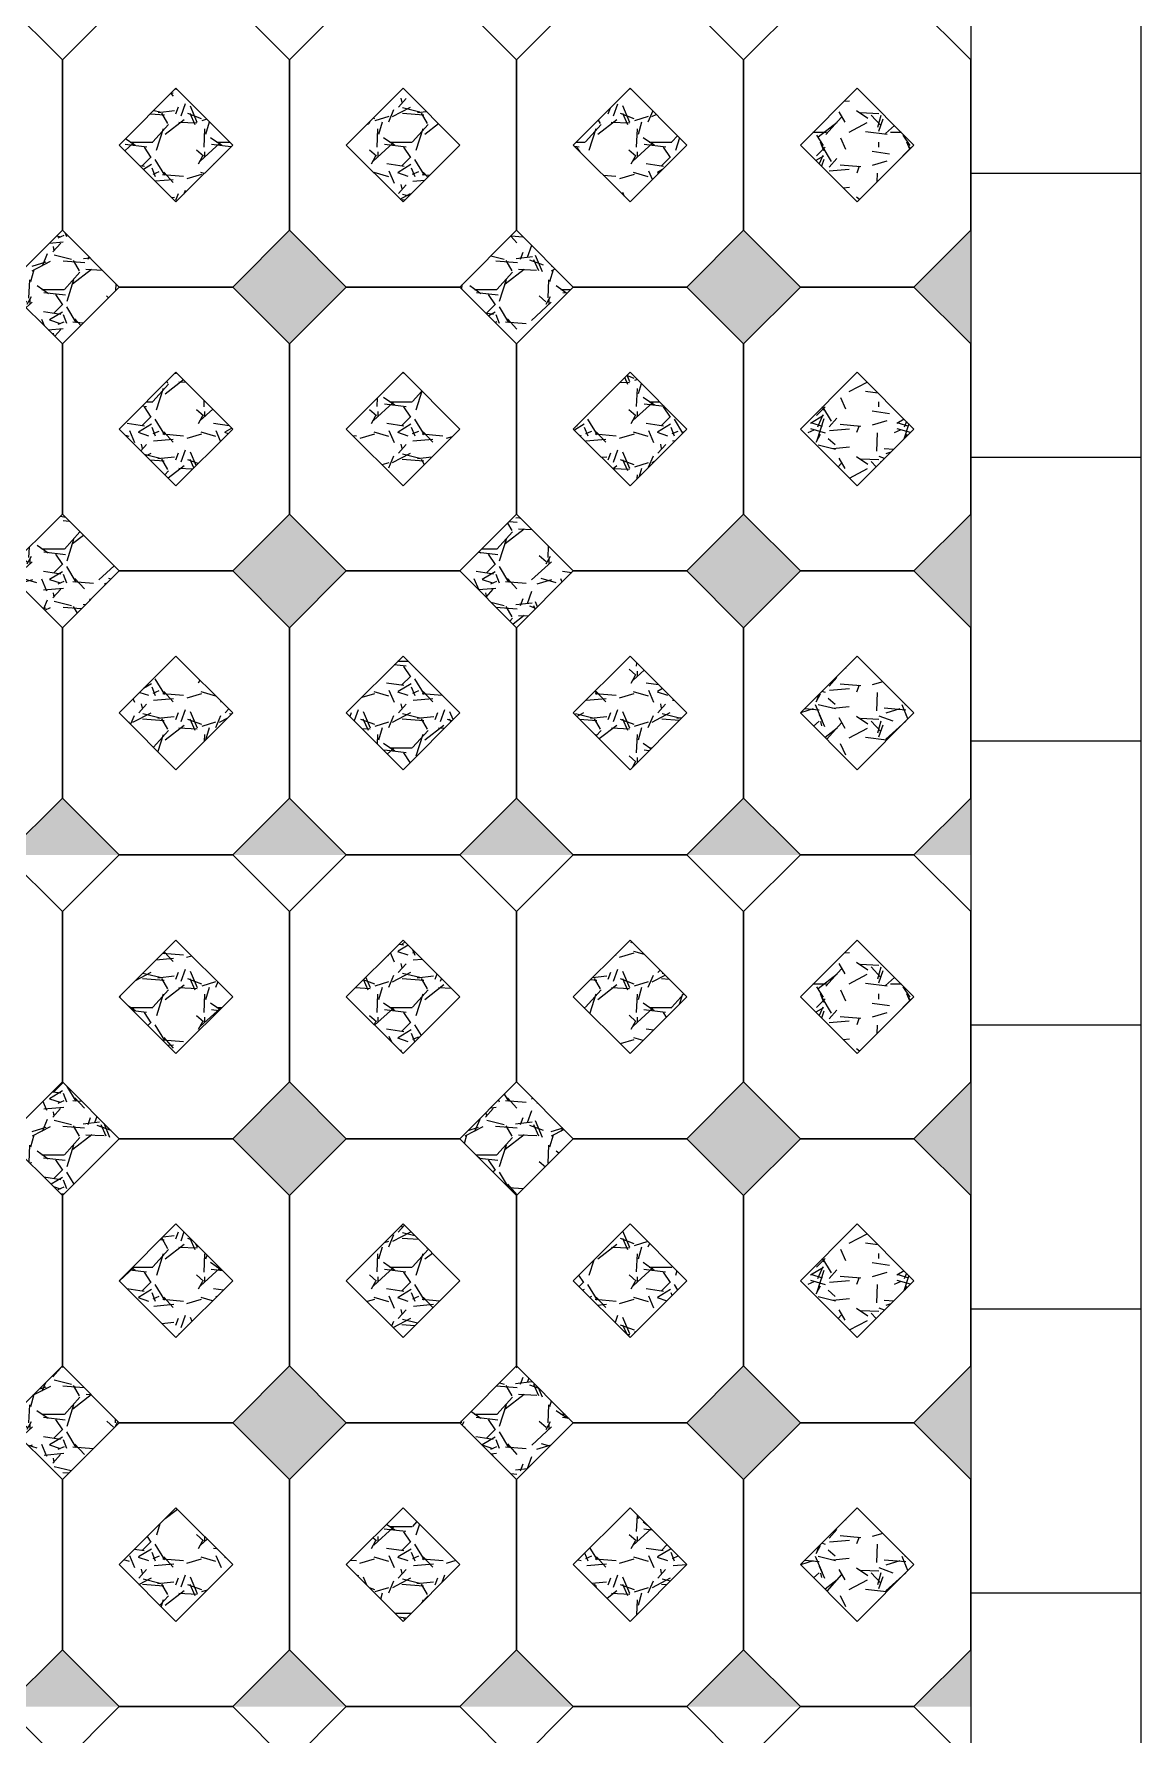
# Model space of a CAD drawing. Extents: x 104028 to 361637, y -78822 to 68782.
# Drawn here: x 316243 to 321118, y -323 to 7166 of the extents above; entities that cross this region are included whole.
import ezdxf

# ---------------------------------------------------------------- set-up
doc = ezdxf.new("R2010")
doc.units = 0
doc.header["$LTSCALE"] = 1000
doc.header["$MEASUREMENT"] = 0
pattern_1 = [(138.0128, (76.19999999999999, -54.86400000000001), (-685.8008426853772, 609.6005179768804), [10.25163, -1014.915]), (94.96969999999995, (68.57999999999998, -48.00600000000001), (76.19946226162361, -914.4014791853738), [17.59215, -1741.62]), (42.51039999999998, (67.056, -30.48000000000001), (-838.2008187738122, -761.9994455499505), [12.40446, -1228.041]), (177.2737, (48.006, -0.7620000000000078), (1523.999509600993, -76.19966912484541), [16.02015, -1585.992]), (202.8337, (32.00400000000001, -5.1e-15), (914.4005199015332, 381.0010816650569), [15.70902, -1555.194]), (267.2737, (17.526, -6.096000000000002), (76.19966912484549, 1523.999509600993), [16.02015, -1585.992]), (307.6942, (16.76399999999999, -22.098), (-761.9993207095466, 990.6006258371981), [21.18582, -2097.393]), (342.2553000000001, (29.71799999999999, -38.86200000000001), (1676.400486181092, -533.4010669640161), [20.0016, -1980.159]), (31.42959999999999, (48.76799999999999, -44.958), (990.5988347991808, 609.6001570579343), [16.07439, -1591.365]), (85.23639999999997, (62.484, -36.57600000000001), (-76.19928488163478, -838.1993415916335), [18.35139, -899.2169999999999]), (132.3974, (64.00800000000001, -18.28800000000001), (-838.198909519109, 914.4000275171915), [23.73234, -2349.504]), (48.81409999999998, (47.24399999999998, -76.20000000000002), (457.1992967137203, 533.3996602267418), [8.10015, -801.918]), (81.46919999999999, (52.57799999999998, -70.10400000000001), (-152.4003840013711, -990.5984878677418), [15.41046, -1525.638]), (135, (54.86399999999999, -54.864), (-76.19994806100593, 2.56e-14), [10.77627, -96.98669999999998]), (113.1986, (64.008, -49.53000000000001), (152.4006682291879, -381.0012847677251), [5.803229999999999, -574.518]), (201.8014, (61.722, -44.196), (228.600147261956, 76.20005345683522), [8.20698, -402.144]), (300.9638, (54.10199999999999, -47.24400000000001), (152.4001187598165, -228.5997586442469), [13.3296, -430.989]), (71.5651, (60.96, -58.674), (-76.19988667395234, -152.4000695454294), [9.638609999999998, -231.327]), (286.3895, (61.722, -9.9e-15), (228.599524499034, -762.0004204190805), [13.50264, -1336.764]), (340.3462, (65.53200000000001, -12.95400000000001), (-838.19881465635, 304.7991506602953), [11.32797, -1121.466]), (203.1986, (76.19999999999999, -58.67400000000001), (381.0012847677251, 152.4006682291878), [11.6064, -568.716]), (253.6105, (65.532, -63.24600000000001), (228.5995244990345, 762.0004204190805), [13.50264, -1336.764]), (249.444, (14.478, -2.3e-15), (152.3998150815042, 381.0004729276773), [13.02105, -638.031]), (204.7751, (9.905999999999999, -12.192), (838.1996107847006, 380.9991121088051), [10.91016, -1080.108]), (336.8014, (-9.6e-15, -59.43599999999999), (381.0012847677251, -152.4006682291881), [11.6064, -568.716]), (287.354, (10.66799999999999, -64.00800000000001), (-304.7995402681688, 990.6000534557986), [12.77349, -1264.572]), (339.444, (-3.6e-15, -22.098), (-381.0004729276773, 152.3998150815044), [6.51054, -644.5440000000001]), (11.30989999999998, (-8.8e-15, -54.86399999999999), (304.7990238270787, 76.1996238866204), [3.885449999999999, -384.66]), (75.96379999999998, (3.809999999999991, -54.10199999999999), (-76.19986812370928, -228.6001606409152), [15.70902, -298.4715]), (96.00900000000001, (7.619999999999993, -38.862), (76.19982205643562, -761.9988763328384), [14.55801, -1441.242]), (213.6901, (47.24399999999999, -47.24400000000001), (152.3998529769551, 76.20002613921694), [10.98972, -263.7534]), (263.1572, (38.1, -53.34), (-152.4006825496454, -1295.400535699303), [19.18671, -1899.48]), (330.9454, (35.81399999999999, -72.39), (-533.3987283250237, 304.7992909748728), [7.84524, -776.682]), (0, (42.67199999999998, -76.2), (76.20000000000003, 76.19999999999997), [4.572, -71.628]), (30.25639999999998, (9.905999999999995, -37.338), (-533.3997309743268, -304.7993540050832), [10.58601, -1048.017]), (318.0128, (19.05, -32.00400000000001), (685.8008426853773, -609.6005179768804), [20.50329, -1004.664]), (270, (34.28999999999999, -45.72), (76.19999999999999, -76.20000000000002), [19.812, -56.38799999999999]), (235.3048, (34.28999999999999, -65.53200000000001), (533.400050714543, 761.9986797286105), [12.0483, -1192.779]), (164.0546, (27.43199999999999, -75.438), (-304.8007260961089, 76.20019439104426), [11.09487, -543.651]), (117.646, (16.76399999999999, -72.39), (-762.0004792417016, 1447.799491470681), [18.06435, -1788.375]), (85.42609999999999, (8.38199999999999, -56.38799999999999), (76.199631336584, 990.6002281424251), [19.11087, -1891.974]), (85.42609999999999, (8.38199999999999, -56.38799999999999), (76.199631336584, 990.6002281424251), [19.11087, -1891.974])]
pattern_2 = [(48.01279999999997, (316844.8374560876, 29357.62394110493), (609.6005179768805, 685.8008426853771), [10.25162999999995, -1014.914999999997]), (4.969699999999941, (316851.6954560876, 29365.24394110492), (-914.4014791853738, -76.19946226162345), [17.59214999999998, -1741.619999999999]), (312.5104, (316869.2214560877, 29366.76794110493), (-761.9994455499505, 838.2008187738124), [12.40446, -1228.041]), (87.27370000000003, (316898.9394560877, 29385.81794110491), (-76.1996691248457, -1523.999509600993), [16.02015, -1585.992]), (112.8337, (316899.7014560877, 29401.81994110492), (381.0010816650568, -914.4005199015332), [15.70901999999995, -1555.193999999994]), (177.2737, (316893.6054560877, 29416.29794110492), (1523.999509600993, -76.19966912484578), [16.02015, -1585.992]), (217.6941999999999, (316877.6034560877, 29417.05994110492), (990.6006258371983, 761.9993207095464), [21.18581999999991, -2097.392999999987]), (252.2553, (316860.8394560877, 29404.10594110491), (-533.4010669640163, -1676.400486181092), [20.0016, -1980.159]), (301.4296, (316854.7434560877, 29385.05594110493), (609.6001570579341, -990.598834799181), [16.07439, -1591.365]), (355.2363999999999, (316863.1254560877, 29371.33994110494), (-838.1993415916335, 76.19928488163494), [18.35139, -899.2170000000001]), (42.39739999999999, (316881.4134560877, 29369.81594110493), (914.4000275171915, 838.198909519109), [23.73234, -2349.503999999999]), (318.8141, (316823.5014560877, 29386.57994110493), (533.3996602267418, -457.1992967137203), [8.100150000000001, -801.9180000000002]), (351.4692, (316829.5974560876, 29381.24594110493), (-990.598487867742, 152.4003840013713), [15.41046, -1525.638]), (44.99999999999999, (316844.8374560876, 29378.95994110494), (3.96e-14, 76.19994806100593), [10.77627, -96.98669999999998]), (23.19859999999996, (316850.1714560877, 29369.81594110493), (-381.0012847677251, -152.4006682291878), [5.803229999999999, -574.518]), (111.8014, (316855.5054560877, 29372.10194110493), (76.20005345683518, -228.600147261956), [8.206979999999964, -402.1439999999988]), (210.9637999999999, (316852.4574560877, 29379.72194110492), (-228.5997586442469, -152.4001187598165), [13.3296, -430.989]), (341.5651, (316841.0274560877, 29372.86394110492), (-152.4000695454294, 76.19988667395236), [9.638609999999998, -231.327]), (196.3894999999999, (316899.7014560877, 29372.10194110493), (-762.0004204190805, -228.5995244990339), [13.50263999999995, -1336.763999999994]), (250.3462, (316886.7474560876, 29368.29194110493), (304.7991506602955, 838.19881465635), [11.32797, -1121.466]), (113.1985999999999, (316841.0274560877, 29357.62394110493), (152.4006682291878, -381.0012847677251), [11.60639999999995, -568.7159999999969]), (163.6104999999999, (316836.4554560876, 29368.29194110493), (762.0004204190805, -228.5995244990346), [13.50264, -1336.764]), (159.444, (316899.7014560877, 29419.34594110493), (381.0004729276773, -152.3998150815042), [13.02104999999995, -638.0309999999967]), (114.7750999999999, (316887.5094560876, 29423.91794110492), (380.9991121088049, -838.1996107847006), [10.91016, -1080.108]), (246.8014, (316840.2654560877, 29433.82394110494), (-152.4006682291881, -381.0012847677251), [11.60639999999995, -568.7159999999968]), (197.3539999999999, (316835.6934560876, 29423.15594110493), (990.6000534557987, 304.7995402681686), [12.77349, -1264.572]), (249.444, (316877.6034560877, 29433.82394110494), (152.3998150815044, 381.0004729276773), [6.51054, -644.5439999999999]), (281.3099, (316844.8374560876, 29433.82394110494), (76.19962388662034, -304.7990238270787), [3.885449999999999, -384.66]), (345.9638, (316845.5994560877, 29430.01394110494), (-228.6001606409152, 76.19986812370932), [15.70902, -298.4715]), (6.009000000000009, (316860.8394560877, 29426.20394110491), (-761.9988763328384, -76.19982205643548), [14.55801, -1441.242]), (123.6900999999999, (316852.4574560877, 29386.57994110493), (76.20002613921692, -152.3998529769551), [10.98972, -263.7534]), (173.1571999999999, (316846.3614560877, 29395.72394110493), (-1295.400535699303, 152.4006825496456), [19.1867099999999, -1899.479999999994]), (240.9454, (316827.3114560876, 29398.00994110493), (304.7992909748729, 533.3987283250237), [7.845240000000001, -776.682]), (270, (316823.5014560877, 29391.15194110492), (76.19999999999996, -76.20000000000005), [4.572, -71.628]), (300.2564, (316862.3634560877, 29423.91794110492), (-304.7993540050831, 533.3997309743268), [10.58601, -1048.017]), (228.0128, (316867.6974560877, 29414.77394110492), (-609.6005179768805, -685.8008426853772), [20.50329, -1004.664]), (180, (316853.9814560877, 29399.53394110493), (-76.20000000000003, -76.19999999999997), [19.812, -56.388]), (145.3047999999999, (316834.1694560877, 29399.53394110493), (761.9986797286103, -533.4000507145431), [12.0483, -1192.779]), (74.05459999999997, (316824.2634560877, 29406.39194110494), (76.20019439104432, 304.8007260961089), [11.09487, -543.651]), (27.64599999999996, (316827.3114560876, 29417.05994110492), (1447.799491470682, 762.0004792417013), [18.06435, -1788.375]), (355.4261, (316843.3134560876, 29425.44194110492), (990.6002281424251, -76.19963133658419), [19.11086999999999, -1891.974]), (355.4261, (316843.3134560876, 29425.44194110492), (990.6002281424251, -76.19963133658419), [19.11086999999999, -1891.974])]
pattern_3 = [(48.01279999999997, (316844.8374560876, 30107.62394110492), (609.6005179768805, 685.8008426853771), [10.25162999999995, -1014.914999999997]), (4.969699999999941, (316851.6954560876, 30115.24394110492), (-914.4014791853738, -76.19946226162345), [17.59214999999998, -1741.619999999999]), (312.5104, (316869.2214560877, 30116.76794110492), (-761.9994455499505, 838.2008187738124), [12.40446, -1228.041]), (87.27370000000003, (316898.9394560877, 30135.81794110491), (-76.1996691248457, -1523.999509600993), [16.02015, -1585.992]), (112.8337, (316899.7014560877, 30151.81994110492), (381.0010816650568, -914.4005199015332), [15.70901999999995, -1555.193999999994]), (177.2737, (316893.6054560877, 30166.29794110492), (1523.999509600993, -76.19966912484578), [16.02015, -1585.992]), (217.6941999999999, (316877.6034560877, 30167.05994110491), (990.6006258371983, 761.9993207095464), [21.18581999999991, -2097.392999999987]), (252.2553, (316860.8394560877, 30154.10594110492), (-533.4010669640163, -1676.400486181092), [20.0016, -1980.159]), (301.4296, (316854.7434560877, 30135.05594110493), (609.6001570579341, -990.598834799181), [16.07439, -1591.365]), (355.2363999999999, (316863.1254560877, 30121.33994110494), (-838.1993415916335, 76.19928488163494), [18.35139, -899.2170000000001]), (42.39739999999999, (316881.4134560877, 30119.81594110494), (914.4000275171915, 838.198909519109), [23.73234, -2349.503999999999]), (318.8141, (316823.5014560877, 30136.57994110493), (533.3996602267418, -457.1992967137203), [8.100150000000001, -801.9180000000002]), (351.4692, (316829.5974560876, 30131.24594110493), (-990.598487867742, 152.4003840013713), [15.41046, -1525.638]), (44.99999999999999, (316844.8374560876, 30128.95994110494), (3.96e-14, 76.19994806100593), [10.77627, -96.98669999999998]), (23.19859999999996, (316850.1714560877, 30119.81594110494), (-381.0012847677251, -152.4006682291878), [5.803229999999999, -574.518]), (111.8014, (316855.5054560877, 30122.10194110493), (76.20005345683518, -228.600147261956), [8.206979999999964, -402.1439999999988]), (210.9637999999999, (316852.4574560877, 30129.72194110492), (-228.5997586442469, -152.4001187598165), [13.3296, -430.989]), (341.5651, (316841.0274560877, 30122.86394110492), (-152.4000695454294, 76.19988667395236), [9.638609999999998, -231.327]), (196.3894999999999, (316899.7014560877, 30122.10194110493), (-762.0004204190805, -228.5995244990339), [13.50263999999995, -1336.763999999994]), (250.3462, (316886.7474560876, 30118.29194110493), (304.7991506602955, 838.19881465635), [11.32797, -1121.466]), (113.1985999999999, (316841.0274560877, 30107.62394110492), (152.4006682291878, -381.0012847677251), [11.60639999999995, -568.7159999999969]), (163.6104999999999, (316836.4554560876, 30118.29194110493), (762.0004204190805, -228.5995244990346), [13.50264, -1336.764]), (159.444, (316899.7014560877, 30169.34594110494), (381.0004729276773, -152.3998150815042), [13.02104999999995, -638.0309999999967]), (114.7750999999999, (316887.5094560876, 30173.91794110492), (380.9991121088049, -838.1996107847006), [10.91016, -1080.108]), (246.8014, (316840.2654560877, 30183.82394110494), (-152.4006682291881, -381.0012847677251), [11.60639999999995, -568.7159999999968]), (197.3539999999999, (316835.6934560876, 30173.15594110493), (990.6000534557987, 304.7995402681686), [12.77349, -1264.572]), (249.444, (316877.6034560877, 30183.82394110494), (152.3998150815044, 381.0004729276773), [6.51054, -644.5439999999999]), (281.3099, (316844.8374560876, 30183.82394110494), (76.19962388662034, -304.7990238270787), [3.885449999999999, -384.66]), (345.9638, (316845.5994560877, 30180.01394110494), (-228.6001606409152, 76.19986812370932), [15.70902, -298.4715]), (6.009000000000009, (316860.8394560877, 30176.20394110491), (-761.9988763328384, -76.19982205643548), [14.55801, -1441.242]), (123.6900999999999, (316852.4574560877, 30136.57994110493), (76.20002613921692, -152.3998529769551), [10.98972, -263.7534]), (173.1571999999999, (316846.3614560877, 30145.72394110493), (-1295.400535699303, 152.4006825496456), [19.1867099999999, -1899.479999999994]), (240.9454, (316827.3114560876, 30148.00994110492), (304.7992909748729, 533.3987283250237), [7.845240000000001, -776.682]), (270, (316823.5014560877, 30141.15194110492), (76.19999999999996, -76.20000000000005), [4.572, -71.628]), (300.2564, (316862.3634560877, 30173.91794110492), (-304.7993540050831, 533.3997309743268), [10.58601, -1048.017]), (228.0128, (316867.6974560877, 30164.77394110492), (-609.6005179768805, -685.8008426853772), [20.50329, -1004.664]), (180, (316853.9814560877, 30149.53394110493), (-76.20000000000003, -76.19999999999997), [19.812, -56.388]), (145.3047999999999, (316834.1694560877, 30149.53394110493), (761.9986797286103, -533.4000507145431), [12.0483, -1192.779]), (74.05459999999997, (316824.2634560877, 30156.39194110494), (76.20019439104432, 304.8007260961089), [11.09487, -543.651]), (27.64599999999996, (316827.3114560876, 30167.05994110491), (1447.799491470682, 762.0004792417013), [18.06435, -1788.375]), (355.4261, (316843.3134560876, 30175.44194110493), (990.6002281424251, -76.19963133658419), [19.11086999999999, -1891.974]), (355.4261, (316843.3134560876, 30175.44194110493), (990.6002281424251, -76.19963133658419), [19.11086999999999, -1891.974])]

# ---------------------------------------------------------------- blocks, each defined once
blk = doc.blocks.new('xfgzfgxfg')
at = {"transparency": 33554508}
h = blk.add_hatch(dxfattribs=at)
h.set_pattern_fill('GRAVEL', color=251, scale=10, angle=-90.00000000000001, style=0)
h.set_pattern_definition(pattern_1)
h.paths.add_polyline_path([(27029.5, 19986.5), (27079.49999999998, 20036.5), (27029.5, 20086.5), (26979.49999999999, 20036.5)])
h = blk.add_hatch(dxfattribs=at)
h.set_pattern_fill('GRAVEL', color=251, scale=10, angle=-90.00000000000001, style=0)
h.set_pattern_definition(pattern_1)
h.paths.add_polyline_path([(27279.5, 19986.5), (27329.49999999999, 20036.5), (27279.5, 20086.5), (27229.49999999999, 20036.5)])
h = blk.add_hatch(dxfattribs=at)
h.set_pattern_fill('GRAVEL', color=251, scale=10, angle=-90.00000000000001, style=0)
h.set_pattern_definition(pattern_1)
h.paths.add_polyline_path([(27529.5, 19986.5), (27579.49999999999, 20036.5), (27529.5, 20086.5), (27479.49999999999, 20036.5)])
h = blk.add_hatch(dxfattribs=at)
h.set_pattern_fill('GRAVEL', color=251, scale=10, angle=-90.00000000000001, style=0)
h.set_pattern_definition([(138.0128, (27180.69999999999, 19831.63599999999), (-685.8008426853772, 609.6005179768804), [10.25163, -1014.915]), (94.96969999999995, (27173.07999999999, 19838.49399999999), (76.19946226162361, -914.4014791853738), [17.59215, -1741.62]), (42.51039999999998, (27171.55599999999, 19856.01999999999), (-838.2008187738122, -761.9994455499505), [12.40446, -1228.041]), (177.2737, (27152.50599999999, 19885.73799999999), (1523.999509600993, -76.19966912484541), [16.02015, -1585.992]), (202.8337, (27136.50399999999, 19886.49999999999), (914.4005199015332, 381.0010816650569), [15.70902, -1555.194]), (267.2737, (27122.02599999999, 19880.40399999999), (76.19966912484549, 1523.999509600993), [16.02015, -1585.992]), (307.6942, (27121.26399999999, 19864.40199999999), (-761.9993207095466, 990.6006258371981), [21.18582, -2097.393]), (342.2553000000001, (27134.21799999999, 19847.63799999999), (1676.400486181092, -533.4010669640161), [20.0016, -1980.159]), (31.42959999999999, (27153.26799999999, 19841.54199999999), (990.5988347991808, 609.6001570579343), [16.07439, -1591.365]), (85.23639999999997, (27166.98399999999, 19849.92399999999), (-76.19928488163478, -838.1993415916335), [18.35139, -899.2169999999999]), (132.3974, (27168.50799999999, 19868.21199999999), (-838.198909519109, 914.4000275171915), [23.73234, -2349.504]), (48.81409999999998, (27151.74399999999, 19810.29999999999), (457.1992967137203, 533.3996602267418), [8.10015, -801.918]), (81.46919999999999, (27157.07799999999, 19816.39599999999), (-152.4003840013711, -990.5984878677418), [15.41046, -1525.638]), (135, (27159.36399999999, 19831.63599999999), (-76.19994806100593, 2.56e-14), [10.77627, -96.98669999999998]), (113.1986, (27168.50799999999, 19836.96999999999), (152.4006682291879, -381.0012847677251), [5.803229999999999, -574.518]), (201.8014, (27166.22199999999, 19842.30399999999), (228.600147261956, 76.20005345683522), [8.20698, -402.144]), (300.9638, (27158.60199999999, 19839.25599999999), (152.4001187598165, -228.5997586442469), [13.3296, -430.989]), (71.5651, (27165.45999999999, 19827.82599999999), (-76.19988667395234, -152.4000695454294), [9.638609999999998, -231.327]), (286.3895, (27166.22199999999, 19886.49999999999), (228.599524499034, -762.0004204190805), [13.50264, -1336.764]), (340.3462, (27170.03199999999, 19873.54599999999), (-838.19881465635, 304.7991506602953), [11.32797, -1121.466]), (203.1986, (27180.69999999999, 19827.82599999999), (381.0012847677251, 152.4006682291878), [11.6064, -568.716]), (253.6105, (27170.03199999999, 19823.25399999999), (228.5995244990345, 762.0004204190805), [13.50264, -1336.764]), (249.444, (27118.97799999999, 19886.49999999999), (152.3998150815042, 381.0004729276773), [13.02105, -638.031]), (204.7751, (27114.40599999999, 19874.30799999999), (838.1996107847006, 380.9991121088051), [10.91016, -1080.108]), (336.8014, (27104.49999999999, 19827.06399999999), (381.0012847677251, -152.4006682291881), [11.6064, -568.716]), (287.354, (27115.16799999999, 19822.49199999999), (-304.7995402681688, 990.6000534557986), [12.77349, -1264.572]), (339.444, (27104.49999999999, 19864.40199999999), (-381.0004729276773, 152.3998150815044), [6.51054, -644.5440000000001]), (11.30989999999998, (27104.49999999999, 19831.63599999999), (304.7990238270787, 76.1996238866204), [3.885449999999999, -384.66]), (75.96379999999998, (27108.30999999999, 19832.39799999999), (-76.19986812370928, -228.6001606409152), [15.70902, -298.4715]), (96.00900000000001, (27112.11999999999, 19847.63799999999), (76.19982205643562, -761.9988763328384), [14.55801, -1441.242]), (213.6901, (27151.74399999999, 19839.25599999999), (152.3998529769551, 76.20002613921694), [10.98972, -263.7534]), (263.1572, (27142.59999999999, 19833.15999999999), (-152.4006825496454, -1295.400535699303), [19.18671, -1899.48]), (330.9454, (27140.31399999999, 19814.10999999999), (-533.3987283250237, 304.7992909748728), [7.84524, -776.682]), (0, (27147.17199999999, 19810.29999999999), (76.20000000000003, 76.19999999999997), [4.572, -71.628]), (30.25639999999998, (27114.40599999999, 19849.16199999999), (-533.3997309743268, -304.7993540050832), [10.58601, -1048.017]), (318.0128, (27123.54999999999, 19854.49599999999), (685.8008426853773, -609.6005179768804), [20.50329, -1004.664]), (270, (27138.78999999999, 19840.77999999999), (76.19999999999999, -76.20000000000002), [19.812, -56.38799999999999]), (235.3048, (27138.78999999999, 19820.96799999999), (533.400050714543, 761.9986797286105), [12.0483, -1192.779]), (164.0546, (27131.93199999999, 19811.06199999999), (-304.8007260961089, 76.20019439104426), [11.09487, -543.651]), (117.646, (27121.26399999999, 19814.10999999999), (-762.0004792417016, 1447.799491470681), [18.06435, -1788.375]), (85.42609999999999, (27112.88199999999, 19830.11199999999), (76.199631336584, 990.6002281424251), [19.11087, -1891.974]), (85.42609999999999, (27112.88199999999, 19830.11199999999), (76.199631336584, 990.6002281424251), [19.11087, -1891.974])])
h.paths.add_polyline_path([(27154.5, 19886.49999999999), (27204.5, 19936.5), (27154.5, 19986.5), (27104.49999999999, 19936.5)])
h.paths.add_polyline_path([(27404.5, 19886.49999999999), (27454.5, 19936.5), (27404.5, 19986.5), (27354.49999999999, 19936.5)])
h = blk.add_hatch(dxfattribs=at)
h.set_pattern_fill('GRAVEL', color=251, scale=10, angle=-90.00000000000001, style=0)
h.set_pattern_definition(pattern_1)
h.paths.add_polyline_path([(27029.5, 19786.5), (27079.49999999998, 19836.5), (27029.5, 19886.5), (26979.49999999999, 19836.5)])
h = blk.add_hatch(dxfattribs=at)
h.set_pattern_fill('GRAVEL', color=251, scale=10, angle=-90.00000000000001, style=0)
h.set_pattern_definition(pattern_1)
h.paths.add_polyline_path([(27279.5, 19786.5), (27329.49999999999, 19836.5), (27279.5, 19886.5), (27229.49999999999, 19836.5)])
h = blk.add_hatch(dxfattribs=at)
h.set_pattern_fill('GRAVEL', color=251, scale=10, angle=-90.00000000000001, style=0)
h.set_pattern_definition(pattern_1)
h.paths.add_polyline_path([(27529.5, 19786.5), (27579.49999999999, 19836.5), (27529.5, 19886.5), (27479.49999999999, 19836.5)])
at = {"color": 251, "transparency": 33554508}
for p, q in [((26954.5, 20136.5), (26904.5, 20086.5)), ((27104.49999999999, 20136.5), (27154.49999999999, 20086.5)), ((27204.5, 20136.5), (27154.5, 20086.5)), ((27354.49999999999, 20136.5), (27404.5, 20086.5)), ((27454.5, 20136.5), (27404.5, 20086.5)), ((27604.5, 20136.5), (27654.49999999999, 20086.5)), ((27029.5, 20086.5), (26979.5, 20036.5)), ((27029.5, 20086.5), (27079.5, 20036.5)), ((27279.5, 20086.5), (27229.5, 20036.5)), ((27279.5, 20086.5), (27329.5, 20036.5)), ((27529.5, 20086.5), (27479.5, 20036.5)), ((27529.5, 20086.5), (27579.5, 20036.5)), ((27029.5, 19986.5), (26979.5, 20036.5)), ((27079.5, 20036.5), (27029.5, 19986.5)), ((27279.5, 19986.5), (27229.5, 20036.5)), ((27329.5, 20036.5), (27279.5, 19986.5)), ((27529.5, 19986.5), (27479.5, 20036.5)), ((27579.5, 20036.5), (27529.5, 19986.5)), ((26954.5, 19936.5), (26904.5, 19986.5)), ((27104.49999999999, 19936.5), (27154.49999999999, 19986.5)), ((27204.5, 19936.5), (27154.5, 19986.5)), ((27354.49999999999, 19936.5), (27404.5, 19986.5)), ((27454.5, 19936.5), (27404.5, 19986.5)), ((27604.5, 19936.5), (27654.49999999999, 19986.5)), ((26954.5, 19936.5), (26904.5, 19886.5)), ((27104.49999999999, 19936.5), (27154.49999999999, 19886.5)), ((27204.5, 19936.5), (27154.5, 19886.5)), ((27354.49999999999, 19936.5), (27404.5, 19886.5)), ((27454.5, 19936.5), (27404.5, 19886.5)), ((27604.5, 19936.5), (27654.49999999999, 19886.5)), ((27029.5, 19886.5), (26979.5, 19836.5)), ((27029.5, 19886.5), (27079.5, 19836.5)), ((27279.5, 19886.5), (27229.5, 19836.5)), ((27279.5, 19886.5), (27329.5, 19836.5)), ((27529.5, 19886.5), (27479.5, 19836.5)), ((27529.5, 19886.5), (27579.5, 19836.5)), ((27029.5, 19786.5), (26979.5, 19836.5)), ((27079.5, 19836.5), (27029.5, 19786.5)), ((27279.5, 19786.5), (27229.5, 19836.5)), ((27329.5, 19836.5), (27279.5, 19786.5)), ((27529.5, 19786.5), (27479.5, 19836.5)), ((27579.5, 19836.5), (27529.5, 19786.5)), ((26954.5, 19736.5), (26904.5, 19786.5)), ((27104.49999999999, 19736.5), (27154.49999999999, 19786.5)), ((27204.5, 19736.5), (27154.5, 19786.5)), ((27354.49999999999, 19736.5), (27404.5, 19786.5)), ((27454.5, 19736.5), (27404.5, 19786.5)), ((27604.5, 19736.5), (27654.49999999999, 19786.5))]:
    blk.add_line(p, q, dxfattribs=at)
for points in [[(26954.5, 20136.5), (27104.49999999999, 20136.5)], [(27204.5, 20136.5), (27354.49999999999, 20136.5)], [(27454.5, 20136.5), (27604.5, 20136.5)], [(26904.5, 19986.5), (26904.5, 20086.5)], [(27154.5, 20086.49999999999), (27154.5, 19986.50000000001)], [(27154.5, 19986.5), (27154.5, 20086.5)], [(27404.5, 20086.49999999999), (27404.5, 19986.50000000001)], [(27404.5, 19986.5), (27404.5, 20086.5)], [(27654.5, 20086.49999999999), (27654.5, 19986.50000000001)], [(26954.5, 19936.5), (27104.49999999999, 19936.5)], [(27104.49999999999, 19936.5), (26954.5, 19936.5)], [(27204.5, 19936.5), (27354.49999999999, 19936.5)], [(27354.49999999999, 19936.5), (27204.5, 19936.5)], [(27454.5, 19936.5), (27604.5, 19936.5)], [(27604.5, 19936.5), (27454.5, 19936.5)], [(26904.5, 19786.5), (26904.5, 19886.5)], [(27154.5, 19886.49999999999), (27154.5, 19786.50000000001)], [(27154.5, 19786.5), (27154.5, 19886.5)], [(27404.5, 19886.49999999999), (27404.5, 19786.50000000001)], [(27404.5, 19786.5), (27404.5, 19886.5)], [(27654.5, 19886.49999999999), (27654.5, 19786.50000000001)], [(27104.49999999999, 19736.5), (26954.5, 19736.5)], [(27354.49999999999, 19736.5), (27204.5, 19736.5)], [(27604.5, 19736.5), (27454.5, 19736.5)]]:
    blk.add_lwpolyline(points, dxfattribs=at)
blk = doc.blocks.new('fxdgnfdgmmmm')
h = blk.add_hatch()
h.set_pattern_fill('GRAVEL', color=252, scale=10, angle=-180, style=0)
h.set_pattern_definition(pattern_3)
h.paths.add_polyline_path([(336686.2014560876, 3154.323941104933), (336736.2014560877, 3104.323941104933), (336786.2014560877, 3154.323941104933), (336736.2014560877, 3204.323941104933)])
h = blk.add_hatch()
h.set_pattern_fill('GRAVEL', color=252, scale=10, angle=-180, style=0)
h.set_pattern_definition([(48.01279999999997, (334581.3374560876, 2453.12394110495), (609.6005179768805, 685.8008426853771), [10.25162999999995, -1014.914999999997]), (4.969699999999941, (334588.1954560876, 2460.743941104946), (-914.4014791853738, -76.19946226162345), [17.59214999999998, -1741.619999999999]), (312.5103999999999, (334605.7214560877, 2462.267941104951), (-761.9994455499505, 838.2008187738124), [12.40445999999998, -1228.040999999998]), (87.27370000000002, (334635.4394560877, 2481.317941104939), (-76.19966912484566, -1523.999509600993), [16.02015, -1585.992]), (112.8337, (334636.2014560877, 2497.319941104946), (381.0010816650568, -914.4005199015332), [15.70901999999995, -1555.193999999994]), (177.2737, (334630.1054560876, 2511.79794110495), (1523.999509600993, -76.19966912484574), [16.02015, -1585.992]), (217.6942, (334614.1034560877, 2512.559941104937), (990.6006258371983, 761.9993207095464), [21.18582, -2097.393]), (252.2553, (334597.3394560877, 2499.605941104939), (-533.4010669640163, -1676.400486181092), [20.0015999999999, -1980.158999999994]), (301.4296, (334591.2434560876, 2480.555941104951), (609.6001570579341, -990.598834799181), [16.07439, -1591.365]), (355.2364, (334599.6254560877, 2466.839941104936), (-838.1993415916335, 76.19928488163492), [18.3513899999999, -899.2169999999969]), (42.39739999999998, (334617.9134560877, 2465.315941104931), (914.4000275171915, 838.1989095191087), [23.73234, -2349.504]), (318.8141, (334560.0014560877, 2482.079941104941), (533.3996602267418, -457.1992967137203), [8.100150000000001, -801.9180000000002]), (351.4692, (334566.0974560876, 2476.745941104939), (-990.598487867742, 152.4003840013713), [15.41046, -1525.638]), (44.99999999999998, (334581.3374560876, 2474.459941104931), (3.78e-14, 76.19994806100593), [10.77627, -96.98669999999998]), (23.19859999999996, (334586.6714560877, 2465.315941104931), (-381.0012847677251, -152.4006682291878), [5.803229999999999, -574.518]), (111.8013999999999, (334592.0054560877, 2467.601941104939), (76.20005345683519, -228.600147261956), [8.20698, -402.144]), (210.9637999999999, (334588.9574560877, 2475.221941104948), (-228.5997586442469, -152.4001187598164), [13.32959999999995, -430.9889999999985]), (341.5651, (334577.5274560877, 2468.363941104941), (-152.4000695454294, 76.19988667395235), [9.638609999999998, -231.327]), (196.3894999999999, (334636.2014560877, 2467.601941104939), (-762.0004204190806, -228.5995244990339), [13.50263999999995, -1336.763999999994]), (250.3462, (334623.2474560876, 2463.791941104941), (304.7991506602955, 838.19881465635), [11.32797, -1121.466]), (113.1985999999999, (334577.5274560877, 2453.12394110495), (152.4006682291878, -381.0012847677251), [11.60639999999995, -568.715999999997]), (163.6104999999999, (334572.9554560876, 2463.791941104941), (762.0004204190805, -228.5995244990346), [13.50264, -1336.764]), (159.444, (334636.2014560877, 2514.84594110493), (381.0004729276773, -152.3998150815042), [13.02104999999995, -638.0309999999968]), (114.7750999999999, (334624.0094560876, 2519.417941104945), (380.9991121088049, -838.1996107847006), [10.91016, -1080.108]), (246.8014, (334576.7654560877, 2529.323941104933), (-152.4006682291881, -381.001284767725), [11.60639999999995, -568.7159999999969]), (197.354, (334572.1934560876, 2518.655941104942), (990.6000534557987, 304.7995402681686), [12.77349, -1264.572]), (249.444, (334614.1034560877, 2529.323941104933), (152.3998150815044, 381.0004729276773), [6.51054, -644.5440000000001]), (281.3099, (334581.3374560876, 2529.323941104933), (76.19962388662034, -304.7990238270787), [3.885449999999999, -384.6600000000001]), (345.9638, (334582.0994560877, 2525.513941104935), (-228.6001606409151, 76.19986812370931), [15.70902, -298.4715]), (6.009000000000001, (334597.3394560877, 2521.703941104938), (-761.9988763328384, -76.19982205643551), [14.55801, -1441.242]), (123.6900999999999, (334588.9574560877, 2482.079941104941), (76.20002613921693, -152.3998529769552), [10.98972, -263.7534]), (173.1571999999999, (334582.8614560877, 2491.223941104941), (-1295.400535699303, 152.4006825496456), [19.1867099999999, -1899.479999999994]), (240.9454, (334563.8114560877, 2493.509941104949), (304.7992909748729, 533.3987283250236), [7.845240000000001, -776.682]), (270, (334560.0014560877, 2486.651941104942), (76.19999999999996, -76.20000000000005), [4.572, -71.628]), (300.2564, (334598.8634560877, 2519.417941104945), (-304.7993540050832, 533.3997309743271), [10.58601, -1048.017]), (228.0128, (334604.1974560877, 2510.273941104944), (-609.6005179768805, -685.8008426853772), [20.50329, -1004.664]), (179.9999999999999, (334590.4814560877, 2495.033941104939), (-76.20000000000003, -76.19999999999997), [19.812, -56.388]), (145.3047999999999, (334570.6694560877, 2495.033941104939), (761.9986797286103, -533.4000507145431), [12.0483, -1192.779]), (74.05459999999997, (334560.7634560877, 2501.891941104932), (76.20019439104432, 304.8007260961089), [11.09487, -543.651]), (27.64599999999997, (334563.8114560877, 2512.559941104937), (1447.799491470681, 762.0004792417013), [18.06435, -1788.375]), (355.4261, (334579.8134560876, 2520.94194110495), (990.6002281424251, -76.19963133658416), [19.11087, -1891.974]), (355.4261, (334579.8134560876, 2520.94194110495), (990.6002281424251, -76.19963133658416), [19.11087, -1891.974])])
h.paths.add_polyline_path([(335036.2014560877, 3079.323941104933), (334986.2014560877, 3029.323941104904), (335036.2014560877, 2979.323941104918), (335086.2014560877, 3029.323941104904)])
h.paths.add_polyline_path([(335086.2014560877, 2779.323941104918), (335036.2014560877, 2829.323941104918), (334986.2014560877, 2779.323941104933), (335036.2014560877, 2729.323941104933)])
h.paths.add_polyline_path([(335436.2014560877, 2829.323941104933), (335386.2014560877, 2779.323941104918), (335436.2014560877, 2729.323941104918), (335486.2014560877, 2779.323941104904)])
h.paths.add_polyline_path([(335436.2014560877, 3079.323941104933), (335386.2014560877, 3029.323941104904), (335436.2014560877, 2979.323941104933), (335486.2014560877, 3029.323941104904)])
h.paths.add_polyline_path([(335836.2014560877, 3079.323941104933), (335786.2014560877, 3029.323941104918), (335836.2014560877, 2979.323941104933), (335886.2014560877, 3029.323941104904)])
h.paths.add_polyline_path([(335836.2014560877, 2829.323941104933), (335786.2014560877, 2779.323941104933), (335836.2014560877, 2729.323941104933), (335886.2014560877, 2779.323941104904)])
h.paths.add_polyline_path([(336286.2014560877, 3029.323941104904), (336236.2014560877, 3079.323941104933), (336186.2014560877, 3029.323941104933), (336236.2014560877, 2979.323941104933)])
h.paths.add_polyline_path([(336236.2014560877, 2829.323941104933), (336186.2014560877, 2779.323941104933), (336236.2014560877, 2729.323941104933), (336286.2014560877, 2779.323941104904)])
h.paths.add_polyline_path([(336636.2014560877, 2829.323941104933), (336586.2014560877, 2779.323941104904), (336636.2014560877, 2729.323941104933), (336686.2014560876, 2779.323941104933)])
h.paths.add_polyline_path([(336636.2014560877, 3079.323941104933), (336586.2014560877, 3029.323941104904), (336636.2014560877, 2979.323941104933), (336686.2014560876, 3029.323941104918)])
h.paths.add_polyline_path([(336836.2014560876, 3079.323941104874), (336786.2014560877, 3029.323941104904), (336836.2014560876, 2979.323941104933)])
h.paths.add_polyline_path([(336836.2014560876, 2829.323941104904), (336786.2014560877, 2779.323941104904), (336836.2014560876, 2729.323941104962)])
h.paths.add_polyline_path([(336836.2014560876, 2579.323941104904), (336786.2014560877, 2529.323941104933), (336836.2014560876, 2529.323941104933)])
h.paths.add_polyline_path([(336636.2014560877, 2579.323941104933), (336586.2014560877, 2529.323941104933), (336686.2014560876, 2529.323941104933)])
h.paths.add_polyline_path([(336436.2014560877, 2579.323941104918), (336386.2014560877, 2529.323941104933), (336486.2014560877, 2529.323941104933)])
h.paths.add_polyline_path([(336236.2014560877, 2579.323941104933), (336186.2014560877, 2529.323941104933), (336286.2014560877, 2529.323941104933)])
h.paths.add_polyline_path([(336036.2014560877, 2579.323941104918), (335986.2014560877, 2529.323941104933), (336086.2014560877, 2529.323941104933)])
h.paths.add_polyline_path([(335836.2014560877, 2579.323941104933), (335786.2014560877, 2529.323941104933), (335886.2014560877, 2529.323941104933)])
h.paths.add_polyline_path([(335636.2014560877, 2579.323941104933), (335586.2014560877, 2529.323941104933), (335686.2014560877, 2529.323941104933)])
h.paths.add_polyline_path([(335436.2014560877, 2579.323941104904), (335386.2014560877, 2529.323941104933), (335486.2014560877, 2529.323941104933)])
h.paths.add_polyline_path([(335236.2014560877, 2579.323941104933), (335186.2014560877, 2529.323941104933), (335286.2014560876, 2529.323941104933)])
h.paths.add_polyline_path([(335036.2014560877, 2579.323941104933), (334986.2014560877, 2529.323941104933), (335086.2014560877, 2529.323941104933)])
h.paths.add_polyline_path([(334836.2014560877, 2579.323941104933), (334786.2014560877, 2529.323941104933), (334886.2014560876, 2529.323941104933)])
h.paths.add_polyline_path([(334636.2014560877, 2579.323941104962), (334636.2014560877, 2529.323941104933), (334686.2014560877, 2529.323941104933)])
h.paths.add_polyline_path([(334686.2014560877, 2779.323941104918), (334636.2014560877, 2829.323941104933), (334636.2014560877, 2729.323941104933)])
h.paths.add_polyline_path([(334636.2014560877, 3079.323941104933), (334636.2014560877, 2979.323941104933), (334686.2014560877, 3029.323941104904)])
h = blk.add_hatch()
h.set_pattern_fill('GRAVEL', color=252, scale=10, angle=-180, style=0)
h.set_pattern_definition(pattern_3)
h.paths.add_polyline_path([(336686.2014560876, 2904.323941104933), (336736.2014560877, 2854.323941104933), (336786.2014560877, 2904.323941104933), (336736.2014560877, 2954.323941104933)])
h = blk.add_hatch()
h.set_pattern_fill('GRAVEL', color=252, scale=10, angle=-180, style=0)
h.set_pattern_definition(pattern_3)
h.paths.add_polyline_path([(336686.2014560876, 2654.323941104933), (336736.2014560877, 2604.323941104933), (336786.2014560877, 2654.323941104933), (336736.2014560877, 2704.323941104933)])
h = blk.add_hatch()
h.set_pattern_fill('GRAVEL', color=252, scale=10, angle=-180, style=0)
h.set_pattern_definition(pattern_2)
h.paths.add_polyline_path([(336686.2014560876, 2404.323941104933), (336736.2014560877, 2354.323941104933), (336786.2014560877, 2404.323941104933), (336736.2014560877, 2454.323941104933)])
h = blk.add_hatch()
h.set_pattern_fill('GRAVEL', color=252, scale=10, angle=-180, style=0)
h.set_pattern_definition([(48.01279999999997, (334581.3374560876, 1703.12394110495), (609.6005179768805, 685.8008426853771), [10.25162999999995, -1014.914999999997]), (4.969699999999941, (334588.1954560876, 1710.743941104945), (-914.4014791853738, -76.19946226162345), [17.59214999999998, -1741.619999999999]), (312.5103999999999, (334605.7214560877, 1712.26794110495), (-761.9994455499505, 838.2008187738124), [12.40445999999998, -1228.040999999998]), (87.27370000000002, (334635.4394560877, 1731.317941104938), (-76.19966912484566, -1523.999509600993), [16.02015, -1585.992]), (112.8337, (334636.2014560877, 1747.319941104946), (381.0010816650568, -914.4005199015332), [15.70901999999995, -1555.193999999994]), (177.2737, (334630.1054560876, 1761.797941104949), (1523.999509600993, -76.19966912484574), [16.02015, -1585.992]), (217.6942, (334614.1034560877, 1762.559941104937), (990.6006258371983, 761.9993207095464), [21.18582, -2097.393]), (252.2553, (334597.3394560877, 1749.605941104939), (-533.4010669640163, -1676.400486181092), [20.0015999999999, -1980.158999999994]), (301.4296, (334591.2434560876, 1730.555941104951), (609.6001570579341, -990.598834799181), [16.07439, -1591.365]), (355.2364, (334599.6254560877, 1716.839941104936), (-838.1993415916335, 76.19928488163492), [18.3513899999999, -899.2169999999969]), (42.39739999999998, (334617.9134560877, 1715.315941104931), (914.4000275171915, 838.1989095191087), [23.73234, -2349.504]), (318.8141, (334560.0014560877, 1732.079941104941), (533.3996602267418, -457.1992967137203), [8.100150000000001, -801.9180000000002]), (351.4692, (334566.0974560876, 1726.745941104939), (-990.598487867742, 152.4003840013713), [15.41046, -1525.638]), (44.99999999999998, (334581.3374560876, 1724.459941104931), (3.78e-14, 76.19994806100593), [10.77627, -96.98669999999998]), (23.19859999999996, (334586.6714560877, 1715.315941104931), (-381.0012847677251, -152.4006682291878), [5.803229999999999, -574.518]), (111.8013999999999, (334592.0054560877, 1717.601941104938), (76.20005345683519, -228.600147261956), [8.20698, -402.144]), (210.9637999999999, (334588.9574560877, 1725.221941104948), (-228.5997586442469, -152.4001187598164), [13.32959999999995, -430.9889999999985]), (341.5651, (334577.5274560877, 1718.363941104941), (-152.4000695454294, 76.19988667395235), [9.638609999999998, -231.327]), (196.3894999999999, (334636.2014560877, 1717.601941104938), (-762.0004204190806, -228.5995244990339), [13.50263999999995, -1336.763999999994]), (250.3462, (334623.2474560876, 1713.79194110494), (304.7991506602955, 838.19881465635), [11.32797, -1121.466]), (113.1985999999999, (334577.5274560877, 1703.12394110495), (152.4006682291878, -381.0012847677251), [11.60639999999995, -568.715999999997]), (163.6104999999999, (334572.9554560876, 1713.79194110494), (762.0004204190805, -228.5995244990346), [13.50264, -1336.764]), (159.444, (334636.2014560877, 1764.84594110493), (381.0004729276773, -152.3998150815042), [13.02104999999995, -638.0309999999968]), (114.7750999999999, (334624.0094560876, 1769.417941104944), (380.9991121088049, -838.1996107847006), [10.91016, -1080.108]), (246.8014, (334576.7654560877, 1779.323941104933), (-152.4006682291881, -381.001284767725), [11.60639999999995, -568.7159999999969]), (197.354, (334572.1934560876, 1768.655941104942), (990.6000534557987, 304.7995402681686), [12.77349, -1264.572]), (249.444, (334614.1034560877, 1779.323941104933), (152.3998150815044, 381.0004729276773), [6.51054, -644.5440000000001]), (281.3099, (334581.3374560876, 1779.323941104933), (76.19962388662034, -304.7990238270787), [3.885449999999999, -384.6600000000001]), (345.9638, (334582.0994560877, 1775.513941104935), (-228.6001606409151, 76.19986812370931), [15.70902, -298.4715]), (6.009000000000001, (334597.3394560877, 1771.703941104937), (-761.9988763328384, -76.19982205643551), [14.55801, -1441.242]), (123.6900999999999, (334588.9574560877, 1732.079941104941), (76.20002613921693, -152.3998529769552), [10.98972, -263.7534]), (173.1571999999999, (334582.8614560877, 1741.223941104941), (-1295.400535699303, 152.4006825496456), [19.1867099999999, -1899.479999999994]), (240.9454, (334563.8114560877, 1743.509941104949), (304.7992909748729, 533.3987283250236), [7.845240000000001, -776.682]), (270, (334560.0014560877, 1736.651941104941), (76.19999999999996, -76.20000000000005), [4.572, -71.628]), (300.2564, (334598.8634560877, 1769.417941104944), (-304.7993540050832, 533.3997309743271), [10.58601, -1048.017]), (228.0128, (334604.1974560877, 1760.273941104944), (-609.6005179768805, -685.8008426853772), [20.50329, -1004.664]), (179.9999999999999, (334590.4814560877, 1745.033941104939), (-76.20000000000003, -76.19999999999997), [19.812, -56.388]), (145.3047999999999, (334570.6694560877, 1745.033941104939), (761.9986797286103, -533.4000507145431), [12.0483, -1192.779]), (74.05459999999997, (334560.7634560877, 1751.891941104932), (76.20019439104432, 304.8007260961089), [11.09487, -543.651]), (27.64599999999997, (334563.8114560877, 1762.559941104937), (1447.799491470681, 762.0004792417013), [18.06435, -1788.375]), (355.4261, (334579.8134560876, 1770.941941104949), (990.6002281424251, -76.19963133658416), [19.11087, -1891.974]), (355.4261, (334579.8134560876, 1770.941941104949), (990.6002281424251, -76.19963133658416), [19.11087, -1891.974])])
h.paths.add_polyline_path([(335036.2014560877, 2329.323941104933), (334986.2014560877, 2279.323941104903), (335036.2014560877, 2229.323941104918), (335086.2014560877, 2279.323941104903)])
h.paths.add_polyline_path([(335086.2014560877, 2029.323941104918), (335036.2014560877, 2079.323941104918), (334986.2014560877, 2029.323941104933), (335036.2014560877, 1979.323941104933)])
h.paths.add_polyline_path([(335436.2014560877, 2079.323941104933), (335386.2014560877, 2029.323941104918), (335436.2014560877, 1979.323941104918), (335486.2014560877, 2029.323941104903)])
h.paths.add_polyline_path([(335436.2014560877, 2329.323941104933), (335386.2014560877, 2279.323941104903), (335436.2014560877, 2229.323941104933), (335486.2014560877, 2279.323941104903)])
h.paths.add_polyline_path([(335836.2014560877, 2329.323941104933), (335786.2014560877, 2279.323941104918), (335836.2014560877, 2229.323941104933), (335886.2014560877, 2279.323941104903)])
h.paths.add_polyline_path([(335836.2014560877, 2079.323941104933), (335786.2014560877, 2029.323941104933), (335836.2014560877, 1979.323941104933), (335886.2014560877, 2029.323941104903)])
h.paths.add_polyline_path([(336286.2014560877, 2279.323941104903), (336236.2014560877, 2329.323941104933), (336186.2014560877, 2279.323941104933), (336236.2014560877, 2229.323941104933)])
h.paths.add_polyline_path([(336236.2014560877, 2079.323941104933), (336186.2014560877, 2029.323941104933), (336236.2014560877, 1979.323941104933), (336286.2014560877, 2029.323941104903)])
h.paths.add_polyline_path([(336636.2014560877, 2079.323941104933), (336586.2014560877, 2029.323941104903), (336636.2014560877, 1979.323941104933), (336686.2014560876, 2029.323941104933)])
h.paths.add_polyline_path([(336636.2014560877, 2329.323941104933), (336586.2014560877, 2279.323941104903), (336636.2014560877, 2229.323941104933), (336686.2014560876, 2279.323941104918)])
h.paths.add_polyline_path([(336836.2014560876, 2329.323941104874), (336786.2014560877, 2279.323941104903), (336836.2014560876, 2229.323941104933)])
h.paths.add_polyline_path([(336836.2014560876, 2079.323941104904), (336786.2014560877, 2029.323941104903), (336836.2014560876, 1979.323941104962)])
h.paths.add_polyline_path([(336836.2014560876, 1829.323941104903), (336786.2014560877, 1779.323941104933), (336836.2014560876, 1779.323941104933)])
h.paths.add_polyline_path([(336636.2014560877, 1829.323941104933), (336586.2014560877, 1779.323941104933), (336686.2014560876, 1779.323941104933)])
h.paths.add_polyline_path([(336436.2014560877, 1829.323941104918), (336386.2014560877, 1779.323941104933), (336486.2014560877, 1779.323941104933)])
h.paths.add_polyline_path([(336236.2014560877, 1829.323941104933), (336186.2014560877, 1779.323941104933), (336286.2014560877, 1779.323941104933)])
h.paths.add_polyline_path([(336036.2014560877, 1829.323941104918), (335986.2014560877, 1779.323941104933), (336086.2014560877, 1779.323941104933)])
h.paths.add_polyline_path([(335836.2014560877, 1829.323941104933), (335786.2014560877, 1779.323941104933), (335886.2014560877, 1779.323941104933)])
h.paths.add_polyline_path([(335636.2014560877, 1829.323941104933), (335586.2014560877, 1779.323941104933), (335686.2014560877, 1779.323941104933)])
h.paths.add_polyline_path([(335436.2014560877, 1829.323941104903), (335386.2014560877, 1779.323941104933), (335486.2014560877, 1779.323941104933)])
h.paths.add_polyline_path([(335236.2014560877, 1829.323941104933), (335186.2014560877, 1779.323941104933), (335286.2014560876, 1779.323941104933)])
h.paths.add_polyline_path([(335036.2014560877, 1829.323941104933), (334986.2014560877, 1779.323941104933), (335086.2014560877, 1779.323941104933)])
h.paths.add_polyline_path([(334836.2014560877, 1829.323941104933), (334786.2014560877, 1779.323941104933), (334886.2014560876, 1779.323941104933)])
h.paths.add_polyline_path([(334636.2014560877, 1829.323941104962), (334636.2014560877, 1779.323941104933), (334686.2014560877, 1779.323941104933)])
h.paths.add_polyline_path([(334686.2014560877, 2029.323941104918), (334636.2014560877, 2079.323941104933), (334636.2014560877, 1979.323941104933)])
h.paths.add_polyline_path([(334636.2014560877, 2329.323941104933), (334636.2014560877, 2229.323941104933), (334686.2014560877, 2279.323941104903)])
h = blk.add_hatch()
h.set_pattern_fill('GRAVEL', color=252, scale=10, angle=-180, style=0)
h.set_pattern_definition(pattern_2)
h.paths.add_polyline_path([(336686.2014560876, 2154.323941104933), (336736.2014560877, 2104.323941104933), (336786.2014560877, 2154.323941104933), (336736.2014560877, 2204.323941104933)])
h = blk.add_hatch()
h.set_pattern_fill('GRAVEL', color=252, scale=10, angle=-180, style=0)
h.set_pattern_definition(pattern_2)
h.paths.add_polyline_path([(336686.2014560876, 1904.323941104933), (336736.2014560877, 1854.323941104933), (336786.2014560877, 1904.323941104933), (336736.2014560877, 1954.323941104933)])
for p, q in [((336636.2014560877, 3229.323941104933), (336686.2014560876, 3279.323941104933)), ((336836.2014560876, 3229.323941104933), (336786.2014560877, 3279.323941104933)), ((336686.2014560876, 3154.323941104933), (336736.2014560877, 3204.323941104933)), ((336786.2014560877, 3154.323941104933), (336736.2014560877, 3204.323941104933)), ((336736.2014560877, 3104.323941104933), (336686.2014560876, 3154.323941104933)), ((336786.2014560877, 3154.323941104933), (336736.2014560877, 3104.323941104933)), ((336986.2014560892, 3129.323941104933), (336836.2014560892, 3129.323941105049)), ((336636.2014560877, 3079.323941104933), (336686.2014560876, 3029.323941104933)), ((336836.2014560876, 3079.323941104933), (336786.2014560877, 3029.323941104933)), ((336636.2014560877, 2979.323941104933), (336686.2014560876, 3029.323941104933)), ((336836.2014560876, 2979.323941104933), (336786.2014560877, 3029.323941104933)), ((336686.2014560876, 2904.323941104933), (336736.2014560877, 2954.323941104933)), ((336786.2014560877, 2904.323941104933), (336736.2014560877, 2954.323941104933)), ((336736.2014560877, 2854.323941104933), (336686.2014560876, 2904.323941104933)), ((336786.2014560877, 2904.323941104933), (336736.2014560877, 2854.323941104933)), ((336986.2014560891, 2879.323941104933), (336836.2014560891, 2879.323941105049)), ((336636.2014560877, 2829.323941104933), (336686.2014560876, 2779.323941104933)), ((336836.2014560876, 2829.323941104933), (336786.2014560877, 2779.323941104933)), ((336636.2014560877, 2729.323941104933), (336686.2014560876, 2779.323941104933)), ((336836.2014560876, 2729.323941104933), (336786.2014560877, 2779.323941104933)), ((336686.2014560876, 2654.323941104933), (336736.2014560877, 2704.323941104933)), ((336786.2014560877, 2654.323941104933), (336736.2014560877, 2704.323941104933)), ((336736.2014560877, 2604.323941104933), (336686.2014560876, 2654.323941104933)), ((336786.2014560877, 2654.323941104933), (336736.2014560877, 2604.323941104933)), ((336986.2014560889, 2629.323941104933), (336836.2014560889, 2629.323941105049)), ((336636.2014560877, 2579.323941104933), (336686.2014560876, 2529.323941104933)), ((336836.2014560876, 2579.323941104933), (336786.2014560877, 2529.323941104933)), ((336086.2014560877, 2529.323941104991), (336186.2014560877, 2529.323941104991)), ((336286.2014560877, 2529.323941104991), (336386.2014560877, 2529.323941104991)), ((336486.2014560877, 2529.323941105049), (336586.2014560877, 2529.323941105049)), ((336636.2014560877, 2479.323941104933), (336686.2014560876, 2529.323941104933)), ((336686.2014560876, 2529.323941105049), (336786.2014560877, 2529.323941105049)), ((336836.2014560876, 2479.323941104933), (336786.2014560877, 2529.323941104933)), ((336686.2014560876, 2404.323941104933), (336736.2014560877, 2454.323941104933)), ((336786.2014560877, 2404.323941104933), (336736.2014560877, 2454.323941104933)), ((336736.2014560877, 2354.323941104933), (336686.2014560876, 2404.323941104933)), ((336786.2014560877, 2404.323941104933), (336736.2014560877, 2354.323941104933)), ((336986.2014560886, 2379.323941104933), (336836.2014560886, 2379.323941105049)), ((336636.2014560877, 2329.323941104933), (336686.2014560876, 2279.323941104933)), ((336836.2014560876, 2329.323941104933), (336786.2014560877, 2279.323941104933)), ((336636.2014560877, 2229.323941104933), (336686.2014560876, 2279.323941104933)), ((336836.2014560876, 2229.323941104933), (336786.2014560877, 2279.323941104933)), ((336686.2014560876, 2154.323941104933), (336736.2014560877, 2204.323941104933)), ((336786.2014560877, 2154.323941104933), (336736.2014560877, 2204.323941104933)), ((336736.2014560877, 2104.323941104933), (336686.2014560876, 2154.323941104933)), ((336786.2014560877, 2154.323941104933), (336736.2014560877, 2104.323941104933)), ((336986.2014560883, 2129.323941104933), (336836.2014560883, 2129.323941105049)), ((336636.2014560877, 2079.323941104933), (336686.2014560876, 2029.323941104933)), ((336836.2014560876, 2079.323941104933), (336786.2014560877, 2029.323941104933)), ((336636.2014560877, 1979.323941104933), (336686.2014560876, 2029.323941104933)), ((336836.2014560876, 1979.323941104933), (336786.2014560877, 2029.323941104933)), ((336686.2014560876, 1904.323941104933), (336736.2014560877, 1954.323941104933)), ((336786.2014560877, 1904.323941104933), (336736.2014560877, 1954.323941104933)), ((336736.2014560877, 1854.323941104933), (336686.2014560876, 1904.323941104933)), ((336786.2014560877, 1904.323941104933), (336736.2014560877, 1854.323941104933)), ((336986.2014560882, 1879.323941104933), (336836.2014560882, 1879.323941105049)), ((336636.2014560877, 1829.323941104933), (336686.2014560876, 1779.323941104933)), ((336836.2014560876, 1829.323941104933), (336786.2014560877, 1779.323941104933)), ((336086.2014560877, 1779.323941104991), (336186.2014560877, 1779.323941104991)), ((336286.2014560877, 1779.323941104991), (336386.2014560877, 1779.323941104991)), ((336486.2014560877, 1779.323941105049), (336586.2014560877, 1779.323941105049)), ((336636.2014560877, 1729.323941104933), (336686.2014560876, 1779.323941104933)), ((336686.2014560876, 1779.323941105049), (336786.2014560877, 1779.323941105049)), ((336836.2014560876, 1729.323941104933), (336786.2014560877, 1779.323941104933))]:
    blk.add_line(p, q)
for points in [[(336986.2014560876, -1370.676058895067), (334486.2014560876, -1370.676058895067), (334486.2014560876, 3629.323941104933), (336986.2014560876, 3629.323941104933), (336986.2014560876, -1370.676058895067)], [(336636.2014560877, 3079.323941104933), (336636.2014560877, 3229.323941104933)], [(336836.2014560876, 3229.323941104933), (336836.2014560876, 3079.323941104933)], [(336836.2014560876, 3079.323941104933), (336836.2014560876, 3229.323941104933)], [(336786.2014560877, 3029.323941104933), (336686.2014560876, 3029.323941104933)], [(336686.2014560876, 3029.323941104933), (336786.2014560877, 3029.323941104933)], [(336636.2014560877, 2829.323941104933), (336636.2014560877, 2979.323941104933)], [(336836.2014560876, 2979.323941104933), (336836.2014560876, 2829.323941104933)], [(336836.2014560876, 2829.323941104933), (336836.2014560876, 2979.323941104933)], [(336786.2014560877, 2779.323941104933), (336686.2014560876, 2779.323941104933)], [(336686.2014560876, 2779.323941104933), (336786.2014560877, 2779.323941104933)], [(336636.2014560877, 2579.323941104933), (336636.2014560877, 2729.323941104933)], [(336836.2014560876, 2729.323941104933), (336836.2014560876, 2579.323941104933)], [(336836.2014560876, 2579.323941104933), (336836.2014560876, 2729.323941104933)], [(336686.2014560876, 2529.323941104933), (336786.2014560877, 2529.323941104933)], [(336786.2014560877, 2529.323941104933), (336686.2014560876, 2529.323941104933)], [(336636.2014560877, 2329.323941104933), (336636.2014560877, 2479.323941104933)], [(336836.2014560876, 2479.323941104933), (336836.2014560876, 2329.323941104933)], [(336836.2014560876, 2329.323941104933), (336836.2014560876, 2479.323941104933)], [(336786.2014560877, 2279.323941104933), (336686.2014560876, 2279.323941104933)], [(336686.2014560876, 2279.323941104933), (336786.2014560877, 2279.323941104933)], [(336636.2014560877, 2079.323941104933), (336636.2014560877, 2229.323941104933)], [(336836.2014560876, 2229.323941104933), (336836.2014560876, 2079.323941104933)], [(336836.2014560876, 2079.323941104933), (336836.2014560876, 2229.323941104933)], [(336786.2014560877, 2029.323941104933), (336686.2014560876, 2029.323941104933)], [(336686.2014560876, 2029.323941104933), (336786.2014560877, 2029.323941104933)], [(336636.2014560877, 1829.323941104933), (336636.2014560877, 1979.323941104933)], [(336836.2014560876, 1979.323941104933), (336836.2014560876, 1829.323941104933)], [(336836.2014560876, 1829.323941104933), (336836.2014560876, 1979.323941104933)], [(336686.2014560876, 1779.323941104933), (336786.2014560877, 1779.323941104933)], [(336786.2014560877, 1779.323941104933), (336686.2014560876, 1779.323941104933)]]:
    blk.add_lwpolyline(points)
blk.add_lwpolyline([(336836.2014560876, -1220.676058895067), (334636.2014560877, -1220.676058895067), (334636.2014560877, 3479.323941104933), (336836.2014560876, 3479.323941104933)], close=True)
at = {"rotation": 270}
for p in [(316099.7014560877, 30183.82394110494), (316499.7014560877, 30183.82394110494), (316099.7014560877, 29433.82394110494), (316499.7014560877, 29433.82394110494), (316099.7014560877, 28683.82394110494), (316499.7014560877, 28683.82394110494)]:
    blk.add_blockref('xfgzfgxfg', p, dxfattribs=at)

msp = doc.modelspace()

# ---------------------------------------------------------------- block references
at = {"xscale": 5, "yscale": 5, "zscale": 5}
msp.add_blockref('fxdgnfdgmmmm', (-1363812.965501691, -9094.507599137982), dxfattribs=at)

doc.saveas('drawing.dxf')
